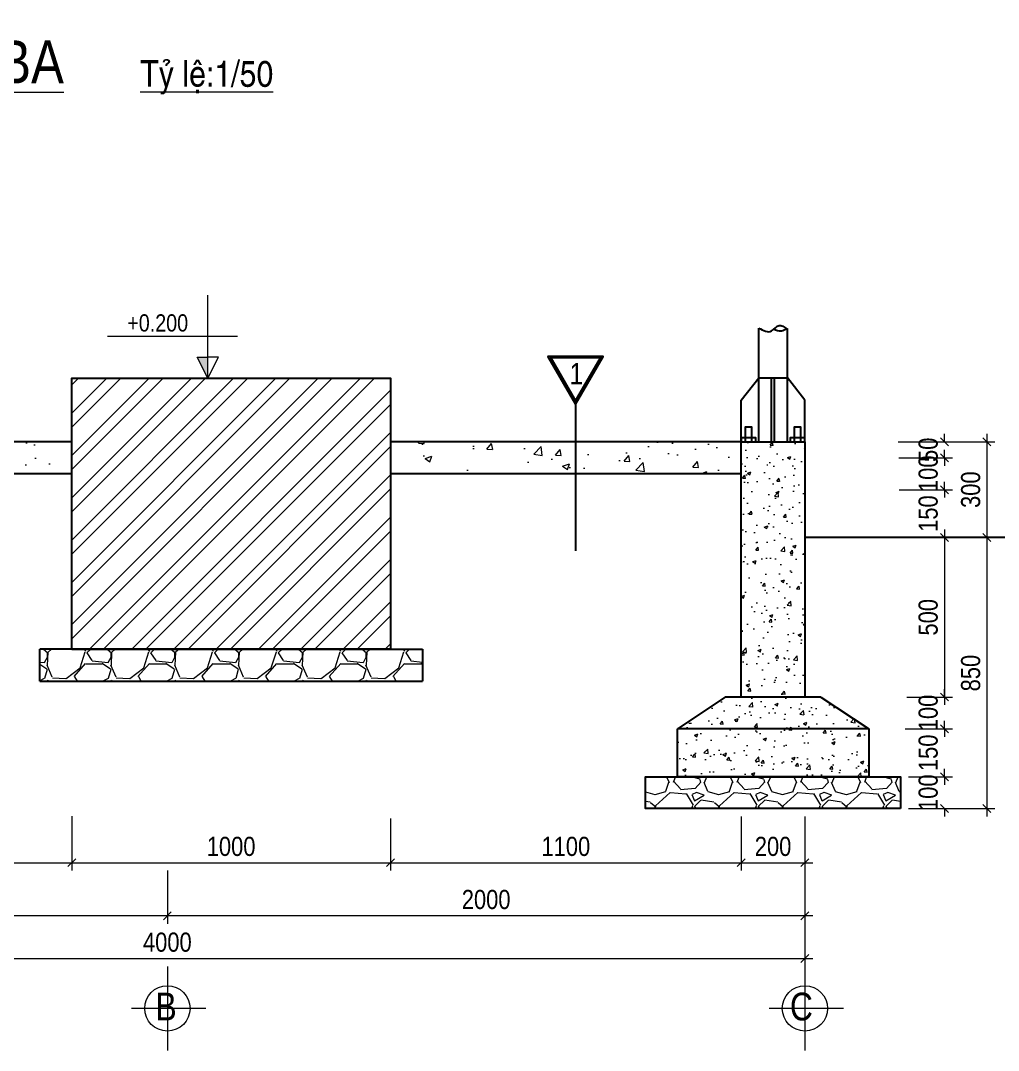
# Model space of a CAD drawing. Header units: millimetres. Extents: x 330554 to 656471, y 11007 to 130943.
# Drawn here: x 369379 to 375514, y 45674 to 52131 of the extents above; entities that cross this region are included whole.
import ezdxf

# ---------------------------------------------------------------- set-up
doc = ezdxf.new("R2010")
doc.units = ezdxf.units.MM
doc.header["$LTSCALE"] = 6
for name, color, linetype, lineweight in [('8', 8, 'Continuous', 9), ('Hatch', 250, 'Continuous', 13), ('Text', 7, 'Continuous', 13)]:
    doc.layers.add(name, color=color, linetype=linetype, lineweight=lineweight)
for name, color, linetype in [('BULONG', 7, 'Continuous'), ('Cot', 150, 'Continuous'), ('Cot thep', 141, 'Continuous'), ('Khung Bao', 101, 'Continuous'), ('MONG', 62, 'Continuous'), ('Muongcap', 42, 'Continuous'), ('Thep', 11, 'Continuous')]:
    doc.layers.add(name, color=color, linetype=linetype)
doc.styles.get("Standard").update_dxf_attribs({"font": 'VHELVCN.TTF', "height": 120})
doc.dimstyles.new('kt-50', dxfattribs={"dimtxt": 120, "dimasz": 50, "dimexe": 50, "dimexo": 50, "dimgap": 40, "dimtad": 1, "dimtoh": 1, "dimdec": 0, "dimlfac": 0.5, "dimzin": 1, "dimdsep": 46, "dimtxsty": 'Standard', "dimblk": 'OBLIQUE', "dimcen": 50, "dimdle": 50, "dimclrd": 8, "dimclre": 8, "dimclrt": 7, "dimadec": 0, "dimazin": 0, "dimtfac": 1, "dimtdec": 0, "dimtix": 1, "dimtofl": 0, "dimtmove": 0, "dimatfit": 3, "dimldrblk": 'ARCHTICK', "dimfxl": 1, "dimtolj": 1, "dimtzin": 1, "dimlwd": -1, "dimlwe": -1, "dimarcsym": 0})

# ---------------------------------------------------------------- blocks, each defined once
blk = doc.blocks.new('_Oblique')
at = {"color": 0, "lineweight": -2}
blk.add_line((-0.5, -0.5), (0.5, 0.5), dxfattribs=at)
blk = doc.blocks.new('*D417')
at = {"layer": '8', "color": 8, "transparency": 16777216}
for p, q in [((375441.1, 49539.4), (375441.1, 48839.4)), ((374935.3, 49489.4), (375491.1, 49489.4)), ((374941.5, 48889.4), (375491.1, 48889.4))]:
    blk.add_line(p, q, dxfattribs=at)
at = {"layer": 'Defpoints', "color": 0, "transparency": 16777216}
for p in [(374885.3, 49489.4), (374891.5, 48889.4), (375441.1, 48889.4)]:
    blk.add_point(p, dxfattribs=at)
at = {"layer": '8', "color": 8, "transparency": 16777216, "xscale": 50, "yscale": 50, "zscale": 50}
for p, rotation in [((375441.1, 49489.4), 90), ((375441.1, 48889.4), 270)]:
    blk.add_blockref('_Oblique', p, dxfattribs=dict(at, rotation=rotation))
at = {"layer": '8', "color": 7, "transparency": 16777216, "insert": (375339.9, 49189.4), "char_height": 120, "attachment_point": 5, "rotation": 90}
blk.add_mtext('\\A1;300', dxfattribs=at)
blk = doc.blocks.new('_ArchTick')
at = {"color": 0, "const_width": 0.15}
blk.add_lwpolyline([(-0.5, -0.5), (0.5, 0.5)], dxfattribs=at)
blk = doc.blocks.new('*D540')
at = {"layer": '8', "color": 8, "transparency": 16777216}
for p, q in [((374939.7, 48889.4), (375491.1, 48889.4)), ((375441.1, 48939.4), (375441.1, 47139.4)), ((374949.8, 47189.4), (375491.1, 47189.4))]:
    blk.add_line(p, q, dxfattribs=at)
at = {"layer": 'Defpoints', "color": 0, "transparency": 16777216}
for p in [(374889.7, 48889.4), (374899.8, 47189.4), (375441.1, 47189.4)]:
    blk.add_point(p, dxfattribs=at)
at = {"layer": '8', "color": 8, "transparency": 16777216, "xscale": 50, "yscale": 50, "zscale": 50}
for p, rotation in [((375441.1, 48889.4), 90), ((375441.1, 47189.4), 270)]:
    blk.add_blockref('_Oblique', p, dxfattribs=dict(at, rotation=rotation))
at = {"layer": '8', "color": 7, "transparency": 16777216, "insert": (375339.9, 48039.4), "char_height": 120, "attachment_point": 5, "rotation": 90}
blk.add_mtext('\\A1;850', dxfattribs=at)
blk = doc.blocks.new('*D541')
at = {"layer": '8', "color": 8, "transparency": 16777216}
for p, q in [((375174.6, 47389.4), (375174.6, 47439.4)), ((374949.8, 47389.4), (375224.6, 47389.4)), ((374949.8, 47189.4), (375224.6, 47189.4)), ((375174.6, 47189.4), (375174.6, 47139.4))]:
    blk.add_line(p, q, dxfattribs=at)
at = {"layer": 'Defpoints', "color": 0, "transparency": 16777216}
for p in [(374899.8, 47389.4), (374899.8, 47189.4), (375174.6, 47189.4)]:
    blk.add_point(p, dxfattribs=at)
at = {"layer": '8', "color": 8, "transparency": 16777216, "xscale": 50, "yscale": 50, "zscale": 50}
for p, rotation in [((375174.6, 47389.4), 270), ((375174.6, 47189.4), 90)]:
    blk.add_blockref('_Oblique', p, dxfattribs=dict(at, rotation=rotation))
at = {"layer": '8', "color": 7, "transparency": 16777216, "insert": (375073.3, 47289.4), "char_height": 120, "attachment_point": 5, "rotation": 90}
blk.add_mtext('\\A1;100', dxfattribs=at)
blk = doc.blocks.new('*D542')
at = {"layer": '8', "color": 8, "transparency": 16777216}
for p, q in [((375174.6, 47689.4), (375174.6, 47739.4)), ((374929.2, 47689.4), (375224.6, 47689.4)), ((374949.8, 47389.4), (375224.6, 47389.4)), ((375174.6, 47389.4), (375174.6, 47339.4))]:
    blk.add_line(p, q, dxfattribs=at)
at = {"layer": 'Defpoints', "color": 0, "transparency": 16777216}
for p in [(374879.2, 47689.4), (374899.8, 47389.4), (375174.6, 47389.4)]:
    blk.add_point(p, dxfattribs=at)
at = {"layer": '8', "color": 8, "transparency": 16777216, "xscale": 50, "yscale": 50, "zscale": 50}
for p, rotation in [((375174.6, 47689.4), 270), ((375174.6, 47389.4), 90)]:
    blk.add_blockref('_Oblique', p, dxfattribs=dict(at, rotation=rotation))
at = {"layer": '8', "color": 7, "transparency": 16777216, "insert": (375073.3, 47539.4), "char_height": 120, "attachment_point": 5, "rotation": 90}
blk.add_mtext('\\A1;150', dxfattribs=at)
blk = doc.blocks.new('*D418')
at = {"layer": '8', "color": 8, "transparency": 16777216}
for p, q in [((375174.6, 47889.4), (375174.6, 47939.4)), ((374939.6, 47889.4), (375224.6, 47889.4)), ((374929.2, 47689.4), (375224.6, 47689.4)), ((375174.6, 47689.4), (375174.6, 47639.4))]:
    blk.add_line(p, q, dxfattribs=at)
at = {"layer": 'Defpoints', "color": 0, "transparency": 16777216}
for p in [(374889.6, 47889.4), (374879.2, 47689.4), (375174.6, 47689.4)]:
    blk.add_point(p, dxfattribs=at)
at = {"layer": '8', "color": 8, "transparency": 16777216, "xscale": 50, "yscale": 50, "zscale": 50}
for p, rotation in [((375174.6, 47889.4), 270), ((375174.6, 47689.4), 90)]:
    blk.add_blockref('_Oblique', p, dxfattribs=dict(at, rotation=rotation))
at = {"layer": '8', "color": 7, "transparency": 16777216, "insert": (375073.3, 47789.4), "char_height": 120, "attachment_point": 5, "rotation": 90}
blk.add_mtext('\\A1;100', dxfattribs=at)
blk = doc.blocks.new('*D419')
at = {"layer": '8', "color": 8, "transparency": 16777216}
for p, q in [((374941.5, 48889.4), (375224.6, 48889.4)), ((375174.6, 48939.4), (375174.6, 47839.4)), ((374939.6, 47889.4), (375224.6, 47889.4))]:
    blk.add_line(p, q, dxfattribs=at)
at = {"layer": 'Defpoints', "color": 0, "transparency": 16777216}
for p in [(374891.5, 48889.4), (374889.6, 47889.4), (375174.6, 47889.4)]:
    blk.add_point(p, dxfattribs=at)
at = {"layer": '8', "color": 8, "transparency": 16777216, "xscale": 50, "yscale": 50, "zscale": 50}
for p, rotation in [((375174.6, 48889.4), 90), ((375174.6, 47889.4), 270)]:
    blk.add_blockref('_Oblique', p, dxfattribs=dict(at, rotation=rotation))
at = {"layer": '8', "color": 7, "transparency": 16777216, "insert": (375073.3, 48389.4), "char_height": 120, "attachment_point": 5, "rotation": 90}
blk.add_mtext('\\A1;500', dxfattribs=at)
blk = doc.blocks.new('*D420')
at = {"layer": '8', "color": 8, "transparency": 16777216}
for p, q in [((374299.8, 47089.4), (374299.8, 46467.8)), ((370299.8, 46800.7), (370299.8, 46467.8)), ((374349.8, 46517.8), (370249.8, 46517.8))]:
    blk.add_line(p, q, dxfattribs=at)
at = {"layer": 'Defpoints', "color": 0, "transparency": 16777216}
for p in [(374299.8, 47139.4), (370299.8, 46850.7), (370299.8, 46517.8)]:
    blk.add_point(p, dxfattribs=at)
at = {"layer": '8', "color": 8, "transparency": 16777216, "xscale": 50, "yscale": 50, "zscale": 50, "rotation": 180}
blk.add_blockref('_Oblique', (370299.8, 46517.8), dxfattribs=at)
at = {"layer": '8', "color": 8, "transparency": 16777216, "xscale": 50, "yscale": 50, "zscale": 50}
blk.add_blockref('_Oblique', (374299.8, 46517.8), dxfattribs=at)
at = {"layer": '8', "color": 7, "transparency": 16777216, "insert": (372299.8, 46619.1), "char_height": 120, "attachment_point": 5}
blk.add_mtext('\\A1;2000', dxfattribs=at)
blk = doc.blocks.new('*D421')
at = {"layer": '8', "color": 8, "transparency": 16777216}
for p, q in [((366299.8, 47090.6), (366299.8, 46467.8)), ((370299.8, 46800.7), (370299.8, 46467.8)), ((370349.8, 46517.8), (366249.8, 46517.8))]:
    blk.add_line(p, q, dxfattribs=at)
at = {"layer": 'Defpoints', "color": 0, "transparency": 16777216}
for p in [(366299.8, 47140.6), (370299.8, 46850.7), (366299.8, 46517.8)]:
    blk.add_point(p, dxfattribs=at)
at = {"layer": '8', "color": 8, "transparency": 16777216, "xscale": 50, "yscale": 50, "zscale": 50, "rotation": 180}
blk.add_blockref('_Oblique', (366299.8, 46517.8), dxfattribs=at)
at = {"layer": '8', "color": 8, "transparency": 16777216, "xscale": 50, "yscale": 50, "zscale": 50}
blk.add_blockref('_Oblique', (370299.8, 46517.8), dxfattribs=at)
at = {"layer": '8', "color": 7, "transparency": 16777216, "insert": (368299.8, 46619.1), "char_height": 120, "attachment_point": 5}
blk.add_mtext('\\A1;2000', dxfattribs=at)
blk = doc.blocks.new('*D422')
at = {"layer": 'Defpoints', "color": 0, "transparency": 16777216}
for p in [(373899.8, 47189.4), (374299.8, 47189.4), (374299.8, 46850.7)]:
    blk.add_point(p, dxfattribs=at)
at = {"layer": 'Text', "color": 8, "transparency": 16777216}
for p, q in [((373899.8, 47139.4), (373899.8, 46800.7)), ((374299.8, 47139.4), (374299.8, 46800.7)), ((373849.8, 46850.7), (374349.8, 46850.7))]:
    blk.add_line(p, q, dxfattribs=at)
at = {"layer": 'Text', "color": 8, "transparency": 16777216, "xscale": 50, "yscale": 50, "zscale": 50, "rotation": 180}
blk.add_blockref('_Oblique', (373899.8, 46850.7), dxfattribs=at)
at = {"layer": 'Text', "color": 8, "transparency": 16777216, "xscale": 50, "yscale": 50, "zscale": 50}
blk.add_blockref('_Oblique', (374299.8, 46850.7), dxfattribs=at)
at = {"layer": 'Text', "color": 7, "transparency": 16777216, "insert": (374099.8, 46952), "char_height": 120, "attachment_point": 5}
blk.add_mtext('\\A1;200', dxfattribs=at)
blk = doc.blocks.new('*D423')
at = {"layer": '8', "color": 8, "transparency": 16777216}
for p, q in [((373899.8, 47139.4), (373899.8, 46800.7)), ((371699.8, 47127.9), (371699.8, 46800.7)), ((371649.8, 46850.7), (373949.8, 46850.7))]:
    blk.add_line(p, q, dxfattribs=at)
at = {"layer": 'Defpoints', "color": 0, "transparency": 16777216}
for p in [(371699.8, 47177.9), (373899.8, 47189.4), (373899.8, 46850.7)]:
    blk.add_point(p, dxfattribs=at)
at = {"layer": '8', "color": 8, "transparency": 16777216, "xscale": 50, "yscale": 50, "zscale": 50, "rotation": 180}
blk.add_blockref('_Oblique', (371699.8, 46850.7), dxfattribs=at)
at = {"layer": '8', "color": 8, "transparency": 16777216, "xscale": 50, "yscale": 50, "zscale": 50}
blk.add_blockref('_Oblique', (373899.8, 46850.7), dxfattribs=at)
at = {"layer": '8', "color": 7, "transparency": 16777216, "insert": (372799.8, 46952), "char_height": 120, "attachment_point": 5}
blk.add_mtext('\\A1;1100', dxfattribs=at)
blk = doc.blocks.new('*D424')
at = {"layer": '8', "color": 8, "transparency": 16777216}
for p, q in [((369699.8, 47143.3), (369699.8, 46800.7)), ((371699.8, 47127.9), (371699.8, 46800.7)), ((369649.8, 46850.7), (371749.8, 46850.7))]:
    blk.add_line(p, q, dxfattribs=at)
at = {"layer": 'Defpoints', "color": 0, "transparency": 16777216}
for p in [(369699.8, 47193.3), (371699.8, 47177.9), (371699.8, 46850.7)]:
    blk.add_point(p, dxfattribs=at)
at = {"layer": '8', "color": 8, "transparency": 16777216, "xscale": 50, "yscale": 50, "zscale": 50, "rotation": 180}
blk.add_blockref('_Oblique', (369699.8, 46850.7), dxfattribs=at)
at = {"layer": '8', "color": 8, "transparency": 16777216, "xscale": 50, "yscale": 50, "zscale": 50}
blk.add_blockref('_Oblique', (371699.8, 46850.7), dxfattribs=at)
at = {"layer": '8', "color": 7, "transparency": 16777216, "insert": (370699.8, 46952), "char_height": 120, "attachment_point": 5}
blk.add_mtext('\\A1;1000', dxfattribs=at)
blk = doc.blocks.new('*D425')
at = {"layer": '8', "color": 8, "transparency": 16777216}
for p, q in [((367899.8, 47138.9), (367899.8, 46800.7)), ((369699.8, 47143.3), (369699.8, 46800.7)), ((367849.8, 46850.7), (369749.8, 46850.7))]:
    blk.add_line(p, q, dxfattribs=at)
at = {"layer": 'Defpoints', "color": 0, "transparency": 16777216}
for p in [(367899.8, 47188.9), (369699.8, 47193.3), (369699.8, 46850.7)]:
    blk.add_point(p, dxfattribs=at)
at = {"layer": '8', "color": 8, "transparency": 16777216, "xscale": 50, "yscale": 50, "zscale": 50, "rotation": 180}
blk.add_blockref('_Oblique', (367899.8, 46850.7), dxfattribs=at)
at = {"layer": '8', "color": 8, "transparency": 16777216, "xscale": 50, "yscale": 50, "zscale": 50}
blk.add_blockref('_Oblique', (369699.8, 46850.7), dxfattribs=at)
at = {"layer": '8', "color": 7, "transparency": 16777216, "insert": (368799.8, 46952), "char_height": 120, "attachment_point": 5}
blk.add_mtext('\\A1;900', dxfattribs=at)
blk = doc.blocks.new('*D426')
at = {"layer": '8', "color": 8, "transparency": 16777216}
for p, q in [((375174.6, 49389.4), (375174.6, 49439.4)), ((374887.8, 49389.4), (375224.6, 49389.4)), ((374891.5, 49189.4), (375224.6, 49189.4)), ((375174.6, 49189.4), (375174.6, 49139.4))]:
    blk.add_line(p, q, dxfattribs=at)
at = {"layer": 'Defpoints', "color": 0, "transparency": 16777216}
for p in [(374837.8, 49389.4), (374841.5, 49189.4), (375174.6, 49189.4)]:
    blk.add_point(p, dxfattribs=at)
at = {"layer": '8', "color": 8, "transparency": 16777216, "xscale": 50, "yscale": 50, "zscale": 50}
for p, rotation in [((375174.6, 49389.4), 270), ((375174.6, 49189.4), 90)]:
    blk.add_blockref('_Oblique', p, dxfattribs=dict(at, rotation=rotation))
at = {"layer": '8', "color": 7, "transparency": 16777216, "insert": (375073.3, 49289.4), "char_height": 120, "attachment_point": 5, "rotation": 90}
blk.add_mtext('\\A1;100', dxfattribs=at)
blk = doc.blocks.new('*D427')
at = {"layer": '8', "color": 8, "transparency": 16777216}
for p, q in [((375174.6, 49489.4), (375174.6, 49539.4)), ((374885.3, 49489.4), (375224.6, 49489.4)), ((374887.8, 49389.4), (375224.6, 49389.4)), ((375174.6, 49389.4), (375174.6, 49339.4))]:
    blk.add_line(p, q, dxfattribs=at)
at = {"layer": 'Defpoints', "color": 0, "transparency": 16777216}
for p in [(374835.3, 49489.4), (374837.8, 49389.4), (375174.6, 49389.4)]:
    blk.add_point(p, dxfattribs=at)
at = {"layer": '8', "color": 8, "transparency": 16777216, "xscale": 50, "yscale": 50, "zscale": 50}
for p, rotation in [((375174.6, 49489.4), 270), ((375174.6, 49389.4), 90)]:
    blk.add_blockref('_Oblique', p, dxfattribs=dict(at, rotation=rotation))
at = {"layer": '8', "color": 7, "transparency": 16777216, "insert": (375073.3, 49439.4), "char_height": 120, "attachment_point": 5, "rotation": 90}
blk.add_mtext('\\A1;50', dxfattribs=at)
blk = doc.blocks.new('bulong')
for points in [[(51, 0), (133, 0), (133, 182), (51, 182)], [(0, 0), (184, 0), (184, 51), (0, 51)]]:
    blk.add_lwpolyline(points, close=True)
blk = doc.blocks.new('Cot thep')
at = {"layer": 'Cot', "color": 141, "end_tangent": (-0.948201, -0.317672)}
blk.add_spline([(220, 1427), (382, 1390), (476, 1460), (572, 1417)], degree=3, dxfattribs=at)
at = {"layer": 'Cot', "color": 141}
blk.add_spline([(572, 1417), (507, 1387), (405, 1414)], degree=3, dxfattribs=at)
at = {"layer": 'Cot thep', "color": 141}
for p, q in [((220, 0), (220, 1427)), ((580, 0), (580, 1423)), ((0, 521), (220, 802)), ((220, 802), (580, 802)), ((380, 0), (380, 802)), ((420, 0), (420, 802)), ((800, 521), (580, 802)), ((0, 0), (0, 521)), ((800, 0), (800, 521))]:
    blk.add_line(p, q, dxfattribs=at)
blk = doc.blocks.new('*D428')
at = {"layer": '8', "color": 8, "transparency": 16777216}
for p, q in [((366299.8, 46627.4), (366299.8, 46200.3)), ((374299.8, 46627.4), (374299.8, 46200.3)), ((366249.8, 46250.3), (374349.8, 46250.3))]:
    blk.add_line(p, q, dxfattribs=at)
at = {"layer": 'Defpoints', "color": 0, "transparency": 16777216}
for p in [(366299.8, 46677.4), (374299.8, 46677.4), (374299.8, 46250.3)]:
    blk.add_point(p, dxfattribs=at)
at = {"layer": '8', "color": 8, "transparency": 16777216, "xscale": 50, "yscale": 50, "zscale": 50, "rotation": 180}
blk.add_blockref('_Oblique', (366299.8, 46250.3), dxfattribs=at)
at = {"layer": '8', "color": 8, "transparency": 16777216, "xscale": 50, "yscale": 50, "zscale": 50}
blk.add_blockref('_Oblique', (374299.8, 46250.3), dxfattribs=at)
at = {"layer": '8', "color": 7, "transparency": 16777216, "insert": (370299.8, 46351.6), "char_height": 120, "attachment_point": 5}
blk.add_mtext('\\A1;4000', dxfattribs=at)
blk = doc.blocks.new('*D381')
at = {"layer": '8', "color": 8, "transparency": 16777216}
for p, q in [((375174.6, 49189.4), (375174.6, 49239.4)), ((374941.5, 49189.4), (375224.6, 49189.4)), ((374941.5, 48889.4), (375224.6, 48889.4)), ((375174.6, 48889.4), (375174.6, 48839.4))]:
    blk.add_line(p, q, dxfattribs=at)
at = {"layer": 'Defpoints', "color": 0, "transparency": 16777216}
for p in [(374891.5, 49189.4), (374891.5, 48889.4), (375174.6, 48889.4)]:
    blk.add_point(p, dxfattribs=at)
at = {"layer": '8', "color": 8, "transparency": 16777216, "xscale": 50, "yscale": 50, "zscale": 50}
for p, rotation in [((375174.6, 49189.4), 270), ((375174.6, 48889.4), 90)]:
    blk.add_blockref('_Oblique', p, dxfattribs=dict(at, rotation=rotation))
at = {"layer": '8', "color": 7, "transparency": 16777216, "insert": (375073.3, 49039.4), "char_height": 120, "attachment_point": 5, "rotation": 90}
blk.add_mtext('\\A1;150', dxfattribs=at)

msp = doc.modelspace()

# ---------------------------------------------------------------- hatches: boundary and pattern name
at = {"layer": '8'}
h = msp.add_hatch(dxfattribs=at)
h.set_pattern_fill('ANSI32', color=256, scale=500, style=0)
h.set_pattern_definition([(45, (-151152.42, -474099.93), (-132.58252, 132.58252), []), (45, (-151064.04, -474099.93), (-132.58252, 132.58252), [])])
h.paths.add_polyline_path([(371699.776, 48189.418), (371699.776, 49889.418), (369699.776, 49889.418), (369699.776, 48189.418)])
h = msp.add_hatch(dxfattribs=at)
h.set_pattern_fill('AR-CONC', color=256, scale=30, style=0)
h.set_pattern_definition([(50, (-89143.06, -206395.16), (215.178055, -18.82564), [22.5, -247.5]), (355, (-89143.06, -206395.16), (-41.6254, 225.65764), [18, -198]), (100.4514, (-89125.13, -206396.73), (173.552815, 206.83186), [19.12206, -210.34263]), (46.1842, (-89143.06, -206335.16), (320.17231, -49.6557), [33.75, -371.25]), (96.6356, (-89116.38, -206339.3), (280.39881, 292.23536), [28.68309, -315.5139]), (351.1842, (-89143.06, -206335.16), (280.39858, 292.23558), [27, -297]), (21, (-89113.06, -206350.16), (179.072116, -120.78567), [22.5, -247.5]), (326, (-89113.06, -206350.16), (72.9946, 217.54501), [18, -198]), (71.4514, (-89098.14, -206360.23), (252.06679, 96.75915), [19.12206, -210.34263]), (37.5, (-89143.06, -206395.16), (3.647957, 99.868156), [0, -195.6, 0, -201, 0, -198.75]), (7.5, (-89143.06, -206395.16), (78.920861, 118.323514), [0, -114.6, 0, -191.1, 0, -75.75]), (327.5, (-89209.96, -206395.16), (160.146731, -6.766462), [0, -75, 0, -234, 0, -310.5]), (317.5, (-89239.96, -206395.16), (174.95585, 30.031495), [0, -97.5, 0, -155.4, 0, -220.5])])
h.paths.add_polyline_path([(374699.776, 47689.418), (373499.776, 47689.418), (373499.776, 47389.418), (374699.776, 47389.418)])
h.paths.add_polyline_path([(374399.776, 47889.418), (373799.776, 47889.418), (373499.776, 47689.418), (374699.776, 47689.418)])
h.paths.add_polyline_path([(374299.776, 49489.418), (374207.653, 49489.418), (373899.776, 49489.418), (373899.776, 47889.418), (374299.776, 47889.418)])
at = {"layer": 'Hatch'}
h = msp.add_hatch(dxfattribs=at)
h.set_pattern_fill('AR-CONC', color=256, scale=60, style=0)
h.set_pattern_definition([(50, (-86054.78, -213284.57), (430.3561, -37.65128), [45, -495]), (355, (-86054.78, -213284.57), (-83.2508, 451.31528), [36, -396]), (100.4514, (-86018.9, -213287.7), (347.10563, 413.66373), [38.2441, -420.68527]), (46.1842, (-86054.8, -213164.6), (640.34463, -99.3114), [67.5, -742.5]), (96.6356, (-86001.4, -213172.85), (560.7976, 584.4707), [57.3662, -631.0278]), (351.1842, (-86054.8, -213164.6), (560.7972, 584.4712), [54, -594]), (21, (-85994.78, -213194.57), (358.14423, -241.57133), [45, -495]), (326, (-85994.78, -213194.57), (145.9892, 435.09003), [36, -396]), (71.4514, (-85964.93, -213214.7), (504.13358, 193.5183), [38.2441, -420.68527]), (37.5, (-86054.78, -213284.57), (7.295913, 199.736312), [0, -391.2, 0, -402, 0, -397.5]), (7.5, (-86054.78, -213284.57), (157.84172, 236.64703), [0, -229.2, 0, -382.2, 0, -151.5]), (327.5, (-86188.58, -213284.57), (320.29346, -13.532923), [0, -150, 0, -468, 0, -621]), (317.5, (-86248.58, -213284.57), (349.9117, 60.06299), [0, -195, 0, -310.8, 0, -441])])
h.paths.add_polyline_path([(369699.776, 49489.418), (367899.776, 49489.418), (367899.776, 49289.418), (369699.776, 49289.418)])
h.paths.add_polyline_path([(373276.932, 49489.418), (371699.776, 49489.418), (371699.776, 49289.418), (373276.932, 49289.418)])
h.paths.add_polyline_path([(373899.776, 49489.418), (373276.932, 49489.418), (373276.932, 49289.418), (373899.776, 49289.418)])
h = msp.add_hatch(dxfattribs=at)
h.set_pattern_fill('GRAVEL', color=256, scale=400, style=0)
h.set_pattern_definition([(228.0128, (-85766.776, -212884.574), (-3199.9992929, -3600.0005366), [53.8144, -5327.6352]), (184.9697, (-85802.776, -212924.574), (4800.0004206, 399.9965228), [92.3472, -9142.37]), (132.5104, (-85894.776, -212932.574), (3999.9962873, -4400.0034695), [65.1152, -6446.4128]), (267.2737, (-86050.776, -213032.574), (399.9984071, 8000.000118), [84.0952, -8325.4232]), (292.8337, (-86054.776, -213116.574), (-2000.0039622, 4799.9985647), [82.462, -8163.7492]), (357.2737, (-86022.776, -213192.574), (-8000.000118, 399.9984071), [84.0952, -8325.4232]), (37.6942, (-85938.776, -213196.574), (-5200.00293825, -3999.99616206), [111.2116, -11009.9396]), (72.2553, (-85850.776, -213128.574), (2800.0043051, 8799.9984925), [104.9952, -10394.5284]), (121.4296, (-85818.776, -213028.574), (-3200.0032937, 5199.9980146), [84.38, -8353.6292]), (175.2364, (-85862.776, -212956.574), (4400.0003785, -399.996613), [96.3328, -4720.3052]), (222.3974, (-85958.776, -212948.574), (-4800.00294043, -4399.9968328), [124.5792, -12333.35]), (138.8141, (-85654.776, -213036.574), (-2800.0011787, 2399.9989253), [42.5204, -4209.5376]), (171.4692, (-85686.776, -213008.574), (5199.9993139, -800.003164), [80.8948, -8008.6044]), (225, (-85766.78, -212996.57), (-4e-14, -400.00012), [56.5684, -509.1168]), (203.1986, (-85794.776, -212948.574), (1999.9998923, 800.00053), [30.4632, -3015.846]), (291.8014, (-85822.776, -212960.574), (-399.999964, 1200.000109), [43.0812, -2110.9848]), (30.9638, (-85806.776, -213000.574), (1199.999209, 800.000993), [69.9716, -2262.4092]), (161.5651, (-85746.78, -212964.57), (800.000174, -399.99936), [50.5964, -1214.3148]), (16.3895, (-86054.776, -212960.574), (4000.0008794, 1199.9970839), [70.88, -7017.138]), (70.3462, (-85986.776, -212940.574), (-1599.998099, -4400.0008542), [59.4644, -5886.9632]), (293.1986, (-85746.776, -212884.574), (-800.00053, 1999.9998923), [60.926, -2985.3832]), (343.6105, (-85722.776, -212940.574), (-4000.0008794, 1199.9970839), [70.88, -7017.138]), (339.444, (-86054.776, -213208.574), (-2000.000738, 799.9983986), [68.352, -3349.2496]), (294.7751, (-85990.776, -213232.574), (-1999.9968757, 4400.0013687), [57.2712, -5669.8572]), (66.8014, (-85742.776, -213284.574), (800.00053, 1999.9998923), [60.926, -2985.3832]), (17.354, (-85718.776, -213228.574), (-5200.0008076, -1599.9978009), [67.0524, -6638.1696]), (69.444, (-85938.776, -213284.574), (-799.9983986, -2000.000738), [34.176, -3383.4256]), (101.3099, (-85766.776, -213284.574), (-399.999053, 1600.000301), [20.396, -2019.2116]), (165.9638, (-85770.78, -213264.57), (1200.000218, -399.999223), [82.462, -1566.78]), (186.009, (-85850.776, -213244.574), (3999.9999004, 399.999727), [76.42, -7565.5692]), (303.6901, (-85806.78, -213036.57), (-400.000534, 799.999823), [57.6888, -1384.5316]), (353.1572, (-85774.776, -213084.574), (6799.9997462, -800.00319917), [100.7176, -9971.0252]), (60.9454, (-85674.776, -213096.574), (-1600.000011, -2800.0001538), [41.1824, -4077.0696]), (90, (-85654.78, -213060.57), (-400, 400), [24, -376]), (120.2564, (-85858.776, -213232.574), (1599.9979547, -2800.0009823), [55.5696, -5501.408]), (48.0128, (-85886.776, -213184.574), (3199.9992929, 3600.0005366), [107.6288, -5273.8208]), (0, (-85814.78, -213104.57), (400, 400), [104, -296]), (325.3048, (-85710.776, -213104.574), (-3999.9977036, 2800.0034438), [63.2456, -6261.3096]), (254.0546, (-85658.776, -213140.574), (-399.999956, -1600.0000507), [58.2408, -2853.8032]), (207.646, (-85674.776, -213196.574), (-7599.99832287, -4000.00308527), [94.826, -9387.7896]), (175.4261, (-85758.776, -213240.574), (-5200.00022332, 399.99792046), [100.3196, -9931.6296])])
h.paths.add_polyline_path([(371899.776, 47989.418), (371899.776, 48189.418), (369699.776, 48189.418), (369499.776, 48189.418), (369499.776, 47989.418)])
h = msp.add_hatch(dxfattribs=at)
h.set_pattern_fill('GRAVEL', color=256, scale=400, style=0)
h.set_pattern_definition([(228.0128, (-84755.276, -168648.25), (-3199.9992929, -3600.0005366), [53.8144, -5327.6352]), (184.9697, (-84791.276, -168688.25), (4800.0004206, 399.9965228), [92.3472, -9142.37]), (132.5104, (-84883.276, -168696.25), (3999.9962873, -4400.0034695), [65.1152, -6446.4128]), (267.2737, (-85039.276, -168796.25), (399.9984071, 8000.000118), [84.0952, -8325.4232]), (292.8337, (-85043.276, -168880.25), (-2000.0039622, 4799.9985647), [82.462, -8163.7492]), (357.2737, (-85011.276, -168956.25), (-8000.000118, 399.9984071), [84.0952, -8325.4232]), (37.6942, (-84927.276, -168960.25), (-5200.00293825, -3999.99616206), [111.2116, -11009.9396]), (72.2553, (-84839.276, -168892.25), (2800.0043051, 8799.9984925), [104.9952, -10394.5284]), (121.4296, (-84807.276, -168792.25), (-3200.0032937, 5199.9980146), [84.38, -8353.6292]), (175.2364, (-84851.276, -168720.25), (4400.0003785, -399.996613), [96.3328, -4720.3052]), (222.3974, (-84947.276, -168712.25), (-4800.00294043, -4399.9968328), [124.5792, -12333.35]), (138.8141, (-84643.276, -168800.25), (-2800.0011787, 2399.9989253), [42.5204, -4209.5376]), (171.4692, (-84675.276, -168772.25), (5199.9993139, -800.003164), [80.8948, -8008.6044]), (225, (-84755.28, -168760.25), (-4e-14, -400.00012), [56.5684, -509.1168]), (203.1986, (-84783.276, -168712.25), (1999.999892, 800.00053), [30.4632, -3015.846]), (291.8014, (-84811.276, -168724.25), (-399.999964, 1200.000109), [43.0812, -2110.9848]), (30.9638, (-84795.276, -168764.25), (1199.999209, 800.000993), [69.9716, -2262.4092]), (161.5651, (-84735.28, -168728.25), (800.000174, -399.99936), [50.5964, -1214.3148]), (16.3895, (-85043.276, -168724.25), (4000.0008794, 1199.9970839), [70.88, -7017.138]), (70.3462, (-84975.276, -168704.25), (-1599.998099, -4400.0008542), [59.4644, -5886.9632]), (293.1986, (-84735.276, -168648.25), (-800.00053, 1999.999892), [60.926, -2985.3832]), (343.6105, (-84711.276, -168704.25), (-4000.0008794, 1199.9970839), [70.88, -7017.138]), (339.444, (-85043.276, -168972.25), (-2000.000738, 799.9983986), [68.352, -3349.2496]), (294.7751, (-84979.276, -168996.25), (-1999.9968757, 4400.0013687), [57.2712, -5669.8572]), (66.8014, (-84731.276, -169048.25), (800.00053, 1999.999892), [60.926, -2985.3832]), (17.354, (-84707.276, -168992.25), (-5200.0008076, -1599.9978009), [67.0524, -6638.1696]), (69.444, (-84927.276, -169048.25), (-799.9983986, -2000.000738), [34.176, -3383.4256]), (101.3099, (-84755.28, -169048.25), (-399.999053, 1600.000301), [20.396, -2019.2116]), (165.9638, (-84759.28, -169028.25), (1200.000218, -399.999223), [82.462, -1566.78]), (186.009, (-84839.276, -169008.25), (3999.9999004, 399.999727), [76.42, -7565.5692]), (303.6901, (-84795.28, -168800.25), (-400.000534, 799.999823), [57.6888, -1384.5316]), (353.1572, (-84763.276, -168848.25), (6799.9997462, -800.00319917), [100.7176, -9971.0252]), (60.9454, (-84663.276, -168860.25), (-1600.000011, -2800.0001538), [41.1824, -4077.0696]), (90, (-84643.28, -168824.25), (-400, 400), [24, -376]), (120.2564, (-84847.276, -168996.25), (1599.9979547, -2800.0009823), [55.5696, -5501.408]), (48.0128, (-84875.276, -168948.25), (3199.9992929, 3600.0005366), [107.6288, -5273.8208]), (0, (-84803.28, -168868.25), (400, 400), [104, -296]), (325.3048, (-84699.276, -168868.25), (-3999.9977036, 2800.0034438), [63.2456, -6261.3096]), (254.0546, (-84647.276, -168904.25), (-399.999956, -1600.0000507), [58.2408, -2853.8032]), (207.646, (-84663.276, -168960.25), (-7599.99832287, -4000.00308527), [94.826, -9387.7896]), (175.4261, (-84747.276, -169004.25), (-5200.0002233, 399.99792046), [100.3196, -9931.6296])])
h.paths.add_polyline_path([(374899.776, 47189.418), (374899.776, 47389.418), (373299.776, 47389.418), (373299.776, 47189.418)])
at = {"layer": 'Text'}
msp.add_hatch(color=256, dxfattribs=at).paths.add_polyline_path([(370485.908, 50020.973), (370553.659, 50020.973), (370553.659, 49889.418)])

# ---------------------------------------------------------------- linework, layer by layer
msp.add_line((372860.689, 49745.477), (372860.689, 48806.935))
for points in [[(372860.689, 49725.477), (373033.838, 50025.379), (372687.54, 50025.379)], [(372860.689, 49745.477), (373016.517, 50015.379), (372704.861, 50015.379)]]:
    msp.add_lwpolyline(points, close=True)
at = {"layer": 'Cot', "color": 150}
msp.add_lwpolyline([(374299.776, 47889.418), (373899.776, 47889.418), (373899.776, 49489.418), (374299.776, 49489.418)], close=True, dxfattribs=at)
at = {"layer": 'Khung Bao'}
for p, q in [((369699.776, 49489.418), (367899.776, 49489.418)), ((373899.776, 49489.418), (371699.776, 49489.418)), ((369699.776, 49289.418), (367899.776, 49289.418)), ((373899.776, 49289.418), (371699.776, 49289.418)), ((375580.545, 48889.418), (374299.776, 48889.418))]:
    msp.add_line(p, q, dxfattribs=at)
at = {"layer": 'MONG'}
for p, q in [((373799.776, 47889.418), (373499.776, 47689.418)), ((374399.776, 47889.418), (373799.776, 47889.418)), ((374399.776, 47889.418), (374699.776, 47689.418)), ((373499.776, 47389.418), (373499.776, 47689.418)), ((374699.776, 47689.418), (373499.776, 47689.418)), ((374699.776, 47689.418), (374699.776, 47389.418)), ((374699.776, 47389.418), (373499.776, 47389.418))]:
    msp.add_line(p, q, dxfattribs=at)
msp.add_lwpolyline([(374899.776, 47189.418), (373299.776, 47189.418), (373299.776, 47389.418), (374899.776, 47389.418)], close=True, dxfattribs=at)
at = {"layer": 'Muongcap', "color": 42}
for p, q in [((369499.776, 47989.418), (369499.776, 48189.418)), ((369699.776, 48189.418), (369499.776, 48189.418)), ((369699.776, 48189.418), (371899.776, 48189.418)), ((371899.776, 48189.418), (371899.776, 47989.418)), ((369499.776, 47989.418), (371899.776, 47989.418))]:
    msp.add_line(p, q, dxfattribs=at)
msp.add_lwpolyline([(371699.776, 48189.418), (369699.776, 48189.418), (369699.776, 49889.418), (371699.776, 49889.418)], close=True, dxfattribs=at)
at = {"layer": 'Text'}
for p, q in [((370553.659, 49889.418), (370553.659, 50408.614)), ((370740.06, 50149.016), (369924.664, 50149.016)), ((370485.908, 50020.973), (370553.659, 50020.973)), ((370553.659, 49889.418), (370485.908, 50020.973)), ((370485.908, 50020.973), (370553.659, 50020.973)), ((370553.659, 49889.418), (370485.908, 50020.973)), ((370621.409, 50020.973), (370553.659, 50020.973)), ((370553.659, 49889.418), (370621.409, 50020.973)), ((370621.409, 50020.973), (370553.659, 50020.973)), ((370553.659, 49889.418), (370621.409, 50020.973)), ((370299.776, 46200.34), (370299.776, 45673.566)), ((374299.776, 46200.34), (374299.776, 45673.566)), ((370542.116, 45936.953), (370074.886, 45936.953)), ((374542.116, 45936.953), (374074.886, 45936.953))]:
    msp.add_line(p, q, dxfattribs=at)
for centre in [(370299.776, 45936.953), (374299.776, 45936.953)]:
    msp.add_circle(centre, 142.236, dxfattribs=at)

# ---------------------------------------------------------------- block references
at = {"layer": 'BULONG', "color": 0, "xscale": 0.5, "yscale": 0.5, "zscale": 0.5}
for p in [(373899.776, 49489.418), (374207.653, 49489.418)]:
    msp.add_blockref('bulong', p, dxfattribs=at)
at = {"layer": 'Thep', "color": 0, "xscale": 0.5, "yscale": 0.5, "zscale": 0.5}
msp.add_blockref('Cot thep', (373899.776, 49489.418), dxfattribs=at)

# ---------------------------------------------------------------- texts
at = {"layer": 'Text'}
for s, height, p in [('%%uMAËT BAÈNG NEÀN TBA', 270.40666, (366612.464, 51736.353)), ('%%uTyû leä:1/50', 166.40826, (370130.279, 51717.081)), ('+0.200', 108, (370048.266, 50181.073)), ('1', 135.475, (372823.293, 49848.925)), ('B', 174.182, (370225.329, 45861.519)), ('C', 174.182, (374205.497, 45861.519))]:
    msp.add_text(s, height=height, dxfattribs=at).set_placement(p)

# ---------------------------------------------------------------- dimensions: what is measured, and where the dimension line sits
at = {"layer": '8'}
for base, p1, p2, picture, middle in [((375174.574, 49389.418), (374835.267, 49489.418), (374837.799, 49389.418), '*D427', (375073.294, 49439.418)), ((375441.133, 48889.418), (374885.267, 49489.418), (374891.549, 48889.418), '*D417', (375339.853, 49189.418)), ((375174.574, 49189.418), (374837.799, 49389.418), (374841.549, 49189.418), '*D426', (375073.294, 49289.418)), ((375174.574, 48889.418), (374891.549, 49189.418), (374891.549, 48889.418), '*D381', (375073.294, 49039.418)), ((375174.574, 47889.418), (374891.549, 48889.418), (374889.576, 47889.418), '*D419', (375073.294, 48389.418)), ((375441.133, 47189.418), (374889.653, 48889.418), (374899.776, 47189.418), '*D540', (375339.853, 48039.418))]:
    dim = msp.add_linear_dim(base=base, p1=p1, p2=p2, angle=90, dimstyle='kt-50', dxfattribs=at)
    dim.commit()
    dim.dimension.update_dxf_attribs({"geometry": picture, "text_midpoint": middle})
for base, p1, p2, picture, middle in [((375174.574, 47689.418), (374889.576, 47889.418), (374879.184, 47689.418), '*D418', (375073.294, 47789.418)), ((375174.574, 47389.418), (374879.184, 47689.418), (374899.776, 47389.418), '*D542', (375073.294, 47539.418)), ((375174.574, 47189.418), (374899.776, 47389.418), (374899.776, 47189.418), '*D541', (375073.294, 47289.418))]:
    dim = msp.add_linear_dim(base=base, p1=p1, p2=p2, angle=90, dimstyle='kt-50', override={"dimtmove": 1}, dxfattribs=at)
    dim.commit()
    dim.dimension.update_dxf_attribs({"geometry": picture, "text_midpoint": middle})
for base, p1, p2, picture, middle in [((366299.776, 46517.832), (370299.776, 46850.738), (366299.776, 47140.573), '*D421', (368299.776, 46619.112)), ((369699.776, 46850.738), (367899.776, 47188.92), (369699.776, 47193.281), '*D425', (368799.776, 46952.018)), ((370299.776, 46517.832), (374299.776, 47139.418), (370299.776, 46850.738), '*D420', (372299.776, 46619.112)), ((374299.776, 46250.34), (366299.776, 46677.372), (374299.776, 46677.372), '*D428', (370299.776, 46351.62))]:
    dim = msp.add_linear_dim(base=base, p1=p1, p2=p2, dimstyle='kt-50', dxfattribs=at)
    dim.commit()
    dim.dimension.update_dxf_attribs({"geometry": picture, "text_midpoint": middle})
for base, p1, p2, picture, middle in [((371699.776, 46850.738), (369699.776, 47193.281), (371699.776, 47177.93), '*D424', (370699.776, 46952.018)), ((373899.776, 46850.738), (371699.776, 47177.93), (373899.776, 47189.418), '*D423', (372799.776, 46952.018))]:
    dim = msp.add_linear_dim(base=base, p1=p1, p2=p2, dimstyle='kt-50', override={"dimtmove": 1}, dxfattribs=at)
    dim.commit()
    dim.dimension.update_dxf_attribs({"geometry": picture, "text_midpoint": middle})
at = {"layer": 'Text'}
dim = msp.add_linear_dim(base=(374299.776, 46850.738), p1=(373899.776, 47189.418), p2=(374299.776, 47189.418), dimstyle='kt-50', override={"dimtmove": 1}, dxfattribs=at)
dim.commit()
dim.dimension.update_dxf_attribs({"geometry": '*D422', "text_midpoint": (374099.776, 46952.018)})

doc.saveas('drawing.dxf')
